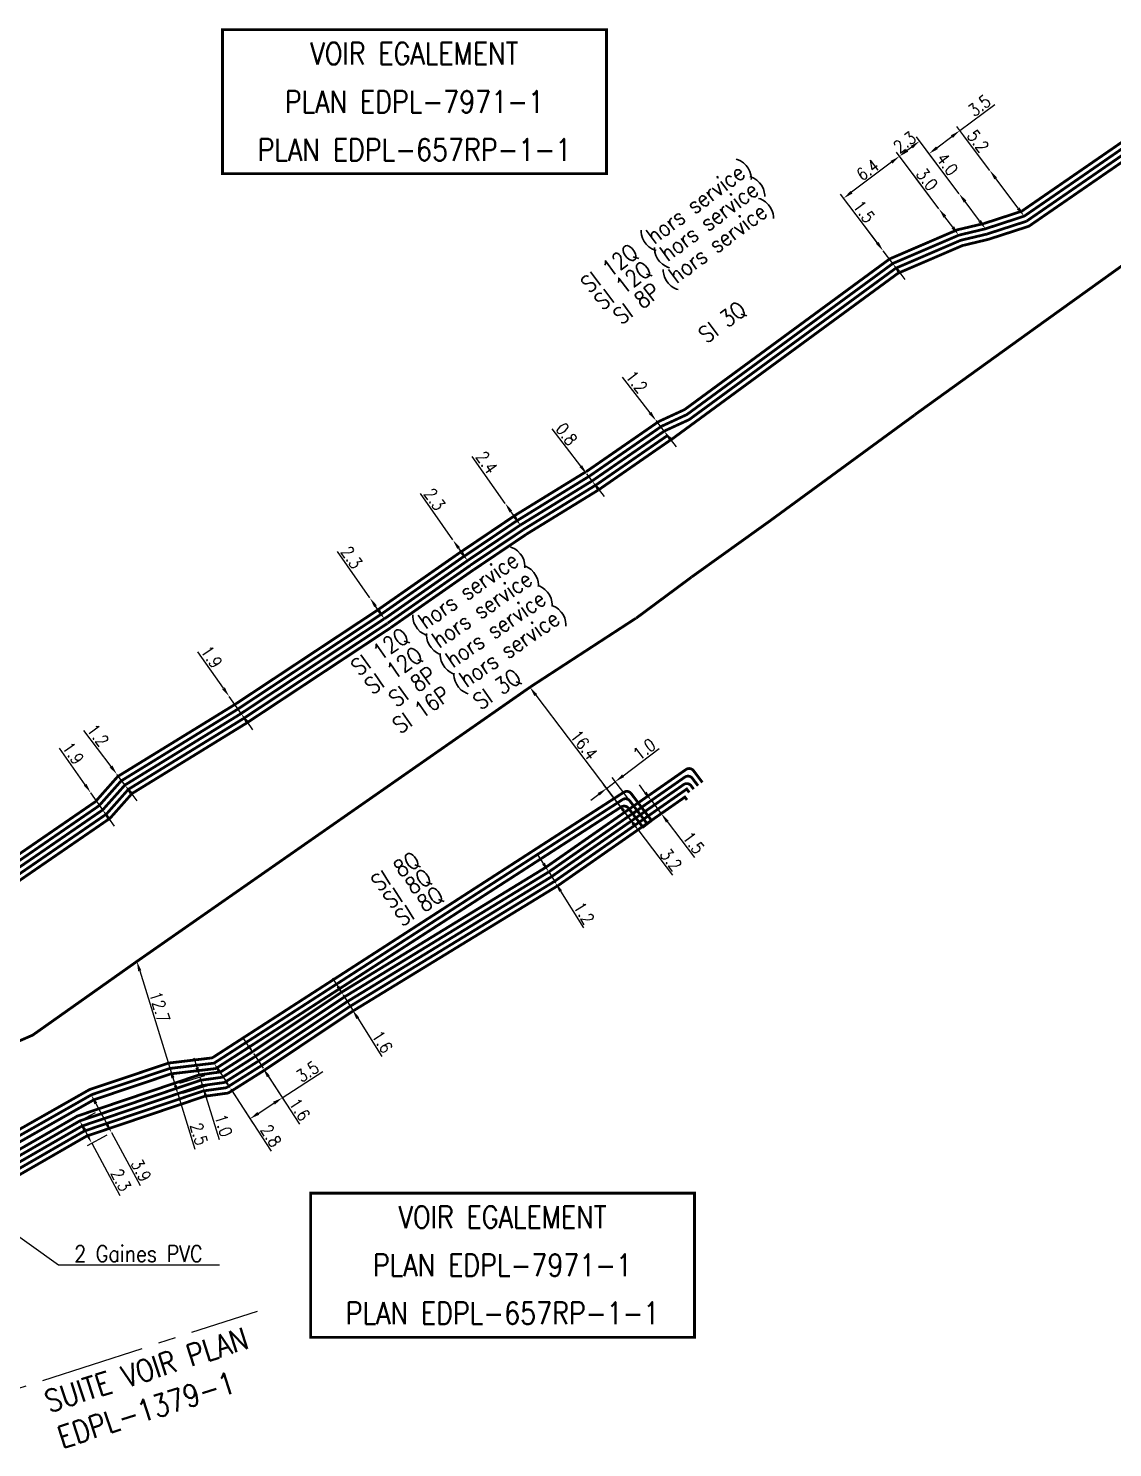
# Model space of a CAD drawing. Header units: millimetres. Extents: x 256000 to 256976, y 143332 to 144000.
# Drawn here: x 256420.9 to 256519.7, y 143655.7 to 143784.8 of the extents above; entities that cross this region are included whole.
import ezdxf
from ezdxf.enums import TextEntityAlignment as Align

# ---------------------------------------------------------------- set-up
doc = ezdxf.new("R2010")
doc.units = ezdxf.units.MM
doc.header["$PDMODE"] = 34
doc.linetypes.add('CENTER2', pattern=[28.575, 19.05, -3.175, 3.175, -3.175])
doc.linetypes.add('S_ST', pattern=[14, 8, -1.5, 0, -1.5, 0, -1.5, 0, -1.5])
doc.layers.get('DEFPOINTS').update_dxf_attribs({"linetype": 'CONTINUOUS'})
for name, color, linetype in [('S_100', 5, 'CONTINUOUS'), ('S_400', 7, 'CONTINUOUS'), ('S_900', 7, 'CONTINUOUS'), ('S_908', 252, 'CONTINUOUS')]:
    doc.layers.add(name, color=color, linetype=linetype)
doc.styles.get("Standard").update_dxf_attribs({"font": 'romans.shx', "width": 0.85})
doc.linetypes.add('SI_HS', pattern='A,2,-1,["SI",Standard,S=0.85,R=0,X=-0.27,Y=-0.4],-1.4', length=4.4)
doc.dimstyles.get("Standard").update_dxf_attribs({"dimtxt": 1.5, "dimasz": 1.2, "dimexe": 0.625, "dimexo": 0.625, "dimgap": 0.25, "dimtad": 1, "dimdec": 1, "dimzin": 0, "dimdsep": 46, "dimtxsty": 'Standard', "dimcen": -0.5, "dimadec": 0, "dimazin": 0, "dimtfac": 1, "dimtdec": 1, "dimtmove": 0, "dimatfit": 3, "dimfxl": 1, "dimtolj": 1, "dimtzin": 0, "dimarcsym": 0})

# ---------------------------------------------------------------- blocks, each defined once
blk = doc.blocks.new('*D91')
at = {"layer": 'DEFPOINTS', "color": 0, "linetype": 'Continuous'}
for p in [(256498.79, 143764.58), (256498.79, 143764.58), (256499.66, 143763.42)]:
    blk.add_point(p, dxfattribs=at)
at = {"layer": 'S_100', "color": 0, "linetype": 'Continuous', "lineweight": -2}
for p, q in [((256498.25, 143765.3), (256495.78, 143768.59)), ((256499.66, 143763.42), (256498.79, 143764.58)), ((256500.21, 143762.7), (256500.75, 143761.98))]:
    blk.add_line(p, q, dxfattribs=at)
at = {"layer": 'S_100', "color": 0, "linetype": 'Continuous'}
for points in [[(256498.37, 143765.39), (256498.13, 143765.21), (256498.79, 143764.58)], [(256500.33, 143762.79), (256500.09, 143762.61), (256499.66, 143763.42)]]:
    blk.add_solid(points, dxfattribs=at)
at = {"layer": 'S_100', "color": 0, "linetype": 'Continuous', "insert": (256497.05, 143768.15), "char_height": 1.125, "attachment_point": 5, "rotation": 306.9478}
blk.add_mtext('\\A1;1.5', dxfattribs=at)
blk = doc.blocks.new('*D92')
at = {"layer": 'DEFPOINTS', "color": 0, "linetype": 'Continuous'}
for p in [(256495.2, 143769.37), (256503.87, 143768.4), (256498.79, 143764.58)]:
    blk.add_point(p, dxfattribs=at)
at = {"layer": 'S_100', "color": 0, "linetype": 'Continuous', "lineweight": -2}
for p, q in [((256503.59, 143768.77), (256499.99, 143773.56)), ((256499.55, 143772.64), (256495.91, 143769.91)), ((256498.51, 143764.96), (256494.91, 143769.74))]:
    blk.add_line(p, q, dxfattribs=at)
at = {"layer": 'S_100', "color": 0, "linetype": 'Continuous'}
for points in [[(256499.46, 143772.76), (256499.64, 143772.52), (256500.27, 143773.18)], [(256495.82, 143770.03), (256496, 143769.79), (256495.2, 143769.37)]]:
    blk.add_solid(points, dxfattribs=at)
at = {"layer": 'S_100', "color": 0, "linetype": 'Continuous', "insert": (256497.37, 143771.94), "char_height": 1.125, "attachment_point": 5, "rotation": 36.9499}
blk.add_mtext('\\A1;6.4', dxfattribs=at)
blk = doc.blocks.new('*D93')
at = {"layer": 'DEFPOINTS', "color": 0, "linetype": 'Continuous'}
for p in [(256503.87, 143768.4), (256503.87, 143768.4), (256505.67, 143766)]:
    blk.add_point(p, dxfattribs=at)
at = {"layer": 'S_100', "color": 0, "linetype": 'Continuous', "lineweight": -2}
for p, q in [((256503.87, 143768.4), (256501.48, 143771.58)), ((256505.13, 143766.72), (256504.41, 143767.68))]:
    blk.add_line(p, q, dxfattribs=at)
at = {"layer": 'S_100', "color": 0, "linetype": 'Continuous'}
for points in [[(256504.53, 143767.77), (256504.29, 143767.59), (256503.87, 143768.4)], [(256505.25, 143766.81), (256505.01, 143766.63), (256505.67, 143766)]]:
    blk.add_solid(points, dxfattribs=at)
at = {"layer": 'S_100', "color": 0, "linetype": 'Continuous', "insert": (256502.79, 143771.08), "char_height": 1.125, "attachment_point": 5, "rotation": 306.9499}
blk.add_mtext('\\A1;3.0', dxfattribs=at)
blk = doc.blocks.new('*D94')
at = {"layer": 'DEFPOINTS', "color": 0, "linetype": 'Continuous'}
for p in [(256500.27, 143773.18), (256505.71, 143769.78), (256503.87, 143768.4)]:
    blk.add_point(p, dxfattribs=at)
at = {"layer": 'S_100', "color": 0, "linetype": 'Continuous', "lineweight": -2}
for p, q in [((256505.42, 143770.16), (256501.83, 143774.94)), ((256503.59, 143768.77), (256499.99, 143773.56)), ((256501.39, 143774.02), (256500.99, 143773.72))]:
    blk.add_line(p, q, dxfattribs=at)
at = {"layer": 'S_100', "color": 0, "linetype": 'Continuous'}
for points in [[(256500.9, 143773.84), (256501.08, 143773.6), (256500.27, 143773.18)], [(256501.3, 143774.14), (256501.48, 143773.9), (256502.11, 143774.56)]]:
    blk.add_solid(points, dxfattribs=at)
at = {"layer": 'S_100', "color": 0, "linetype": 'Continuous', "insert": (256500.74, 143774.47), "char_height": 1.125, "attachment_point": 5, "rotation": 36.9499}
blk.add_mtext('\\A1;2.3', dxfattribs=at)
blk = doc.blocks.new('*D95')
at = {"layer": 'DEFPOINTS', "color": 0, "linetype": 'Continuous'}
for p in [(256505.71, 143769.78), (256505.71, 143769.78), (256508.11, 143766.59)]:
    blk.add_point(p, dxfattribs=at)
at = {"layer": 'S_100', "color": 0, "linetype": 'Continuous', "lineweight": -2}
for p, q in [((256505.71, 143769.78), (256503.32, 143772.96)), ((256507.57, 143767.3), (256506.25, 143769.06))]:
    blk.add_line(p, q, dxfattribs=at)
at = {"layer": 'S_100', "color": 0, "linetype": 'Continuous'}
for points in [[(256506.37, 143769.15), (256506.13, 143768.97), (256505.71, 143769.78)], [(256507.69, 143767.39), (256507.45, 143767.21), (256508.11, 143766.59)]]:
    blk.add_solid(points, dxfattribs=at)
at = {"layer": 'S_100', "color": 0, "linetype": 'Continuous', "insert": (256504.63, 143772.46), "char_height": 1.125, "attachment_point": 5, "rotation": 306.9499}
blk.add_mtext('\\A1;4.0', dxfattribs=at)
blk = doc.blocks.new('*D96')
at = {"layer": 'DEFPOINTS', "color": 0, "linetype": 'Continuous'}
for p in [(256502.97, 143773.41), (256508.5, 143771.89), (256505.71, 143769.78)]:
    blk.add_point(p, dxfattribs=at)
at = {"layer": 'S_100', "color": 0, "linetype": 'Continuous', "lineweight": -2}
for p, q in [((256505.77, 143775.52), (256508.95, 143777.91)), ((256503.69, 143773.96), (256505.05, 143774.98)), ((256508.22, 143772.26), (256505.49, 143775.89)), ((256505.42, 143770.16), (256502.69, 143773.79))]:
    blk.add_line(p, q, dxfattribs=at)
at = {"layer": 'S_100', "color": 0, "linetype": 'Continuous'}
for points in [[(256504.96, 143775.1), (256505.14, 143774.86), (256505.77, 143775.52)], [(256503.6, 143774.08), (256503.78, 143773.84), (256502.97, 143773.41)]]:
    blk.add_solid(points, dxfattribs=at)
at = {"layer": 'S_100', "color": 0, "linetype": 'Continuous', "insert": (256507.55, 143777.79), "char_height": 1.125, "attachment_point": 5, "rotation": 36.9499}
blk.add_mtext('\\A1;3.5', dxfattribs=at)
blk = doc.blocks.new('*D97')
at = {"layer": 'DEFPOINTS', "color": 0, "linetype": 'Continuous'}
for p in [(256508.5, 143771.89), (256508.5, 143771.89), (256511.63, 143767.73)]:
    blk.add_point(p, dxfattribs=at)
at = {"layer": 'S_100', "color": 0, "linetype": 'Continuous', "lineweight": -2}
for p, q in [((256508.5, 143771.89), (256506.11, 143775.06)), ((256511.09, 143768.45), (256509.04, 143771.17))]:
    blk.add_line(p, q, dxfattribs=at)
at = {"layer": 'S_100', "color": 0, "linetype": 'Continuous'}
for points in [[(256509.16, 143771.26), (256508.92, 143771.08), (256508.5, 143771.89)], [(256511.21, 143768.54), (256510.97, 143768.36), (256511.63, 143767.73)]]:
    blk.add_solid(points, dxfattribs=at)
at = {"layer": 'S_100', "color": 0, "linetype": 'Continuous', "insert": (256507.43, 143774.56), "char_height": 1.125, "attachment_point": 5, "rotation": 306.9499}
blk.add_mtext('\\A1;5.2', dxfattribs=at)
blk = doc.blocks.new('*D98')
at = {"layer": 'DEFPOINTS', "color": 0, "linetype": 'Continuous'}
for p in [(256478.11, 143749.12), (256478.11, 143749.12), (256478.84, 143748.16)]:
    blk.add_point(p, dxfattribs=at)
at = {"layer": 'S_100', "color": 0, "linetype": 'Continuous', "lineweight": -2}
for p, q in [((256477.56, 143749.83), (256475.06, 143753.09)), ((256478.84, 143748.16), (256478.11, 143749.12)), ((256479.39, 143747.45), (256479.94, 143746.74))]:
    blk.add_line(p, q, dxfattribs=at)
at = {"layer": 'S_100', "color": 0, "linetype": 'Continuous'}
for points in [[(256477.68, 143749.92), (256477.44, 143749.74), (256478.11, 143749.12)], [(256479.51, 143747.54), (256479.27, 143747.36), (256478.84, 143748.16)]]:
    blk.add_solid(points, dxfattribs=at)
at = {"layer": 'S_100', "color": 0, "linetype": 'Continuous', "insert": (256476.33, 143752.66), "char_height": 1.125, "attachment_point": 5, "rotation": 307.5162}
blk.add_mtext('\\A1;1.2', dxfattribs=at)
blk = doc.blocks.new('*D99')
at = {"layer": 'DEFPOINTS', "color": 0, "linetype": 'Continuous'}
for p in [(256471.79, 143744.27), (256471.79, 143744.27), (256472.28, 143743.63)]:
    blk.add_point(p, dxfattribs=at)
at = {"layer": 'S_100', "color": 0, "linetype": 'Continuous', "lineweight": -2}
for p, q in [((256471.25, 143744.98), (256468.64, 143748.37)), ((256471.42, 143743.98), (256471.42, 143743.98)), ((256472.28, 143743.63), (256471.79, 143744.27)), ((256471.91, 143743.35), (256471.91, 143743.35)), ((256472.83, 143742.92), (256473.38, 143742.21))]:
    blk.add_line(p, q, dxfattribs=at)
at = {"layer": 'S_100', "color": 0, "linetype": 'Continuous'}
for points in [[(256471.37, 143745.07), (256471.13, 143744.89), (256471.79, 143744.27)], [(256472.95, 143743.01), (256472.71, 143742.83), (256472.28, 143743.63)]]:
    blk.add_solid(points, dxfattribs=at)
at = {"layer": 'S_100', "color": 0, "linetype": 'Continuous', "insert": (256469.96, 143747.89), "char_height": 1.125, "attachment_point": 5, "rotation": 307.5082}
blk.add_mtext('\\A1;0.8', dxfattribs=at)
blk = doc.blocks.new('*D100')
at = {"layer": 'DEFPOINTS', "color": 0, "linetype": 'Continuous'}
for p in [(256464.37, 143741.59), (256464.37, 143741.59), (256465.74, 143739.62)]:
    blk.add_point(p, dxfattribs=at)
at = {"layer": 'S_100', "color": 0, "linetype": 'Continuous', "lineweight": -2}
for p, q in [((256464.37, 143741.59), (256461.37, 143745.87)), ((256465.23, 143740.36), (256464.88, 143740.85))]:
    blk.add_line(p, q, dxfattribs=at)
at = {"layer": 'S_100', "color": 0, "linetype": 'Continuous'}
for points in [[(256465.01, 143740.93), (256464.76, 143740.76), (256464.37, 143741.59)], [(256465.35, 143740.44), (256465.11, 143740.27), (256465.74, 143739.62)]]:
    blk.add_solid(points, dxfattribs=at)
at = {"layer": 'S_100', "color": 0, "linetype": 'Continuous', "insert": (256462.68, 143745.31), "char_height": 1.125, "attachment_point": 5, "rotation": 304.9376}
blk.add_mtext('\\A1;2.4', dxfattribs=at)
blk = doc.blocks.new('*D101')
at = {"layer": 'DEFPOINTS', "color": 0, "linetype": 'Continuous'}
for p in [(256459.61, 143738.26), (256459.61, 143738.26), (256460.93, 143736.38)]:
    blk.add_point(p, dxfattribs=at)
at = {"layer": 'S_100', "color": 0, "linetype": 'Continuous', "lineweight": -2}
for p, q in [((256459.61, 143738.26), (256456.65, 143742.5)), ((256460.41, 143737.11), (256460.13, 143737.52))]:
    blk.add_line(p, q, dxfattribs=at)
at = {"layer": 'S_100', "color": 0, "linetype": 'Continuous'}
for points in [[(256460.25, 143737.61), (256460, 143737.44), (256459.61, 143738.26)], [(256460.53, 143737.2), (256460.29, 143737.03), (256460.93, 143736.38)]]:
    blk.add_solid(points, dxfattribs=at)
at = {"layer": 'S_100', "color": 0, "linetype": 'Continuous', "insert": (256457.94, 143741.96), "char_height": 1.125, "attachment_point": 5, "rotation": 304.9376}
blk.add_mtext('\\A1;2.3', dxfattribs=at)
blk = doc.blocks.new('*D102')
at = {"layer": 'DEFPOINTS', "color": 0, "linetype": 'Continuous'}
for p in [(256452.04, 143732.98), (256452.04, 143732.98), (256453.36, 143731.09)]:
    blk.add_point(p, dxfattribs=at)
at = {"layer": 'S_100', "color": 0, "linetype": 'Continuous', "lineweight": -2}
for p, q in [((256452.04, 143732.98), (256449.08, 143737.22)), ((256452.84, 143731.83), (256452.56, 143732.24))]:
    blk.add_line(p, q, dxfattribs=at)
at = {"layer": 'S_100', "color": 0, "linetype": 'Continuous'}
for points in [[(256452.68, 143732.32), (256452.44, 143732.15), (256452.04, 143732.98)], [(256452.97, 143731.91), (256452.72, 143731.74), (256453.36, 143731.09)]]:
    blk.add_solid(points, dxfattribs=at)
at = {"layer": 'S_100', "color": 0, "linetype": 'Continuous', "insert": (256450.38, 143736.67), "char_height": 1.125, "attachment_point": 5, "rotation": 304.9409}
blk.add_mtext('\\A1;2.3', dxfattribs=at)
blk = doc.blocks.new('*D103')
at = {"layer": 'DEFPOINTS', "color": 0, "linetype": 'Continuous'}
for p in [(256429.01, 143716.92), (256429.01, 143716.92), (256429.73, 143715.96)]:
    blk.add_point(p, dxfattribs=at)
at = {"layer": 'S_100', "color": 0, "linetype": 'Continuous', "lineweight": -2}
for p, q in [((256428.47, 143717.64), (256426, 143720.93)), ((256429.73, 143715.96), (256429.01, 143716.92)), ((256430.27, 143715.24), (256430.81, 143714.51))]:
    blk.add_line(p, q, dxfattribs=at)
at = {"layer": 'S_100', "color": 0, "linetype": 'Continuous'}
for points in [[(256428.59, 143717.73), (256428.35, 143717.55), (256429.01, 143716.92)], [(256430.39, 143715.33), (256430.15, 143715.15), (256429.73, 143715.96)]]:
    blk.add_solid(points, dxfattribs=at)
at = {"layer": 'S_100', "color": 0, "linetype": 'Continuous', "insert": (256427.28, 143720.48), "char_height": 1.125, "attachment_point": 5, "rotation": 306.8205}
blk.add_mtext('\\A1;1.2', dxfattribs=at)
blk = doc.blocks.new('*D104')
at = {"layer": 'DEFPOINTS', "color": 0, "linetype": 'Continuous'}
for p in [(256439.23, 143724.02), (256439.23, 143724.02), (256440.32, 143722.46)]:
    blk.add_point(p, dxfattribs=at)
at = {"layer": 'S_100', "color": 0, "linetype": 'Continuous', "lineweight": -2}
for p, q in [((256438.71, 143724.76), (256436.38, 143728.09)), ((256440.32, 143722.46), (256439.23, 143724.02)), ((256440.83, 143721.73), (256441.35, 143720.99))]:
    blk.add_line(p, q, dxfattribs=at)
at = {"layer": 'S_100', "color": 0, "linetype": 'Continuous'}
for points in [[(256438.83, 143724.85), (256438.59, 143724.67), (256439.23, 143724.02)], [(256440.95, 143721.81), (256440.71, 143721.64), (256440.32, 143722.46)]]:
    blk.add_solid(points, dxfattribs=at)
at = {"layer": 'S_100', "color": 0, "linetype": 'Continuous', "insert": (256437.63, 143727.62), "char_height": 1.125, "attachment_point": 5, "rotation": 304.9409}
blk.add_mtext('\\A1;1.9', dxfattribs=at)
blk = doc.blocks.new('*D105')
at = {"layer": 'DEFPOINTS', "color": 0, "linetype": 'Continuous'}
for p in [(256426.62, 143715.25), (256426.62, 143715.25), (256427.71, 143713.69)]:
    blk.add_point(p, dxfattribs=at)
at = {"layer": 'S_100', "color": 0, "linetype": 'Continuous', "lineweight": -2}
for p, q in [((256426.11, 143715.99), (256423.78, 143719.32)), ((256427.71, 143713.69), (256426.62, 143715.25)), ((256428.23, 143712.95), (256428.75, 143712.22))]:
    blk.add_line(p, q, dxfattribs=at)
at = {"layer": 'S_100', "color": 0, "linetype": 'Continuous'}
for points in [[(256426.23, 143716.07), (256425.99, 143715.9), (256426.62, 143715.25)], [(256428.35, 143713.04), (256428.11, 143712.87), (256427.71, 143713.69)]]:
    blk.add_solid(points, dxfattribs=at)
at = {"layer": 'S_100', "color": 0, "linetype": 'Continuous', "insert": (256425.02, 143718.85), "char_height": 1.125, "attachment_point": 5, "rotation": 304.9775}
blk.add_mtext('\\A1;1.9', dxfattribs=at)
blk = doc.blocks.new('*D109')
at = {"layer": 'DEFPOINTS', "color": 0, "linetype": 'Continuous'}
for p in [(256426.66, 143687.76), (256428.51, 143684.32), (256428.51, 143684.32)]:
    blk.add_point(p, dxfattribs=at)
at = {"layer": 'S_100', "color": 0, "linetype": 'Continuous', "lineweight": -2}
for p, q in [((256427.09, 143686.96), (256428.08, 143685.12)), ((256428.51, 143684.32), (256431.11, 143679.5))]:
    blk.add_line(p, q, dxfattribs=at)
at = {"layer": 'S_100', "color": 0, "linetype": 'Continuous'}
for points in [[(256427.22, 143687.04), (256426.95, 143686.89), (256426.66, 143687.76)], [(256428.21, 143685.19), (256427.95, 143685.04), (256428.51, 143684.32)]]:
    blk.add_solid(points, dxfattribs=at)
at = {"layer": 'S_100', "color": 0, "linetype": 'Continuous', "insert": (256431.21, 143680.88), "char_height": 1.125, "attachment_point": 5, "rotation": 298.3054}
blk.add_mtext('\\A1;3.9', dxfattribs=at)
blk = doc.blocks.new('*D110')
at = {"layer": 'DEFPOINTS', "color": 0, "linetype": 'Continuous'}
for p in [(256433.84, 143690.16), (256434.58, 143687.77), (256434.58, 143687.77)]:
    blk.add_point(p, dxfattribs=at)
at = {"layer": 'S_100', "color": 0, "linetype": 'Continuous', "lineweight": -2}
for p, q in [((256434.1, 143689.3), (256434.31, 143688.63)), ((256434.58, 143687.77), (256436.11, 143682.83))]:
    blk.add_line(p, q, dxfattribs=at)
at = {"layer": 'S_100', "color": 0, "linetype": 'Continuous'}
for points in [[(256434.25, 143689.35), (256433.96, 143689.26), (256433.84, 143690.16)], [(256434.45, 143688.68), (256434.17, 143688.59), (256434.58, 143687.77)]]:
    blk.add_solid(points, dxfattribs=at)
at = {"layer": 'S_100', "color": 0, "linetype": 'Continuous', "insert": (256436.47, 143684.19), "char_height": 1.125, "attachment_point": 5, "rotation": 287.2245}
blk.add_mtext('\\A1;2.5', dxfattribs=at)
blk = doc.blocks.new('*D111')
at = {"layer": 'DEFPOINTS', "color": 0, "linetype": 'Continuous'}
for p in [(256430.82, 143699.9), (256434.58, 143687.77), (256434.58, 143687.77)]:
    blk.add_point(p, dxfattribs=at)
at = {"layer": 'S_100', "color": 0, "linetype": 'Continuous', "lineweight": -2}
blk.add_line((256431.08, 143699.04), (256434.31, 143688.63), dxfattribs=at)
at = {"layer": 'S_100', "color": 0, "linetype": 'Continuous'}
for points in [[(256431.23, 143699.09), (256430.94, 143699), (256430.82, 143699.9)], [(256434.45, 143688.68), (256434.17, 143688.59), (256434.58, 143687.77)]]:
    blk.add_solid(points, dxfattribs=at)
at = {"layer": 'S_100', "color": 0, "linetype": 'Continuous', "insert": (256432.89, 143695.75), "char_height": 1.125, "attachment_point": 5, "rotation": 287.2245}
blk.add_mtext('\\A1;12.7', dxfattribs=at)
blk = doc.blocks.new('*D112')
at = {"layer": 'DEFPOINTS', "color": 0, "linetype": 'Continuous'}
for p in [(256437.85, 143690.64), (256439.37, 143688.29), (256439.37, 143688.29)]:
    blk.add_point(p, dxfattribs=at)
at = {"layer": 'S_100', "color": 0, "linetype": 'Continuous', "lineweight": -2}
for p, q in [((256438.24, 143690.89), (256438.24, 143690.89)), ((256438.34, 143689.88), (256438.88, 143689.05)), ((256439.37, 143688.29), (256443.06, 143682.62)), ((256439.77, 143688.55), (256439.77, 143688.55))]:
    blk.add_line(p, q, dxfattribs=at)
at = {"layer": 'S_100', "color": 0, "linetype": 'Continuous'}
for points in [[(256438.46, 143689.97), (256438.21, 143689.8), (256437.85, 143690.64)], [(256439.01, 143689.13), (256438.76, 143688.96), (256439.37, 143688.29)]]:
    blk.add_solid(points, dxfattribs=at)
at = {"layer": 'S_100', "color": 0, "linetype": 'Continuous', "insert": (256443.04, 143684.03), "char_height": 1.125, "attachment_point": 5, "rotation": 303.0099}
blk.add_mtext('\\A1;2.8', dxfattribs=at)
blk = doc.blocks.new('*D113')
at = {"layer": 'DEFPOINTS', "color": 0, "linetype": 'Continuous'}
for p in [(256466.62, 143724.85), (256476.53, 143711.79), (256476.53, 143711.79)]:
    blk.add_point(p, dxfattribs=at)
at = {"layer": 'S_100', "color": 0, "linetype": 'Continuous', "lineweight": -2}
blk.add_line((256467.16, 143724.14), (256475.99, 143712.5), dxfattribs=at)
at = {"layer": 'S_100', "color": 0, "linetype": 'Continuous'}
for points in [[(256467.28, 143724.23), (256467.04, 143724.04), (256466.62, 143724.85)], [(256476.1, 143712.59), (256475.87, 143712.41), (256476.53, 143711.79)]]:
    blk.add_solid(points, dxfattribs=at)
at = {"layer": 'S_100', "color": 0, "linetype": 'Continuous', "insert": (256471.54, 143719.6), "char_height": 1.125, "attachment_point": 5, "rotation": 307.1885}
blk.add_mtext('\\A1;16.4', dxfattribs=at)
blk = doc.blocks.new('*D114')
at = {"layer": 'DEFPOINTS', "color": 0, "linetype": 'Continuous'}
for p in [(256474.6, 143714.34), (256476.53, 143711.79), (256476.53, 143711.79)]:
    blk.add_point(p, dxfattribs=at)
at = {"layer": 'S_100', "color": 0, "linetype": 'Continuous', "lineweight": -2}
for p, q in [((256474.97, 143714.62), (256474.97, 143714.62)), ((256475.14, 143713.62), (256475.99, 143712.51)), ((256476.53, 143711.79), (256479.59, 143707.76)), ((256476.9, 143712.07), (256476.9, 143712.07))]:
    blk.add_line(p, q, dxfattribs=at)
at = {"layer": 'S_100', "color": 0, "linetype": 'Continuous'}
for points in [[(256475.26, 143713.71), (256475.02, 143713.53), (256474.6, 143714.34)], [(256476.11, 143712.6), (256475.87, 143712.41), (256476.53, 143711.79)]]:
    blk.add_solid(points, dxfattribs=at)
at = {"layer": 'S_100', "color": 0, "linetype": 'Continuous', "insert": (256479.47, 143709.16), "char_height": 1.125, "attachment_point": 5, "rotation": 307.1606}
blk.add_mtext('\\A1;3.2', dxfattribs=at)
blk = doc.blocks.new('*D116')
at = {"layer": 'DEFPOINTS', "color": 0, "linetype": 'Continuous'}
for p in [(256473.6, 143715.65), (256476.53, 143711.79), (256477.33, 143712.39)]:
    blk.add_point(p, dxfattribs=at)
at = {"layer": 'S_100', "color": 0, "linetype": 'Continuous', "lineweight": -2}
for p, q in [((256475.11, 143716.8), (256478.39, 143719.29)), ((256476.25, 143712.16), (256473.31, 143716.02)), ((256473.6, 143715.65), (256474.39, 143716.26)), ((256477.04, 143712.76), (256474.11, 143716.63)), ((256472.88, 143715.11), (256472.16, 143714.56))]:
    blk.add_line(p, q, dxfattribs=at)
at = {"layer": 'S_100', "color": 0, "linetype": 'Continuous'}
for points in [[(256475.02, 143716.92), (256475.2, 143716.68), (256474.39, 143716.26)], [(256472.79, 143715.23), (256472.97, 143714.99), (256473.6, 143715.65)]]:
    blk.add_solid(points, dxfattribs=at)
at = {"layer": 'S_100', "color": 0, "linetype": 'Continuous', "insert": (256477.04, 143719.21), "char_height": 1.125, "attachment_point": 5, "rotation": 37.1856}
blk.add_mtext('\\A1;1.0', dxfattribs=at)
blk = doc.blocks.new('*D117')
at = {"layer": 'DEFPOINTS', "color": 0, "linetype": 'Continuous'}
for p in [(256475.62, 143712.98), (256478.58, 143713.35), (256476.53, 143711.79)]:
    blk.add_point(p, dxfattribs=at)
at = {"layer": 'S_100', "color": 0, "linetype": 'Continuous', "lineweight": -2}
for p, q in [((256477.13, 143715.26), (256476.59, 143715.97)), ((256476, 143713.27), (256478.05, 143714.82)), ((256477.68, 143714.54), (256478.58, 143713.35)), ((256476.9, 143712.07), (256478.96, 143713.63)), ((256479.13, 143712.63), (256481.62, 143709.35))]:
    blk.add_line(p, q, dxfattribs=at)
at = {"layer": 'S_100', "color": 0, "linetype": 'Continuous'}
for points in [[(256477.25, 143715.35), (256477.01, 143715.17), (256477.68, 143714.54)], [(256479.25, 143712.72), (256479.01, 143712.54), (256478.58, 143713.35)]]:
    blk.add_solid(points, dxfattribs=at)
at = {"layer": 'S_100', "color": 0, "linetype": 'Continuous', "insert": (256481.53, 143710.7), "char_height": 1.125, "attachment_point": 5, "rotation": 307.1885}
blk.add_mtext('\\A1;1.5', dxfattribs=at)
blk = doc.blocks.new('*D139')
at = {"layer": 'DEFPOINTS', "color": 0, "linetype": 'Continuous'}
for p in [(256434.3, 143688.68), (256436.84, 143688.48), (256434.58, 143687.77)]:
    blk.add_point(p, dxfattribs=at)
at = {"layer": 'S_100', "color": 0, "linetype": 'Continuous', "lineweight": -2}
for p, q in [((256436.3, 143690.24), (256436.03, 143691.1)), ((256434.74, 143688.82), (256437.01, 143689.52)), ((256435.02, 143687.91), (256437.29, 143688.62)), ((256436.56, 143689.38), (256436.84, 143688.48)), ((256437.11, 143687.62), (256438.33, 143683.69))]:
    blk.add_line(p, q, dxfattribs=at)
at = {"layer": 'S_100', "color": 0, "linetype": 'Continuous'}
for points in [[(256436.44, 143690.29), (256436.15, 143690.2), (256436.56, 143689.38)], [(256437.25, 143687.66), (256436.97, 143687.57), (256436.84, 143688.48)]]:
    blk.add_solid(points, dxfattribs=at)
at = {"layer": 'S_100', "color": 0, "linetype": 'Continuous', "insert": (256438.71, 143684.98), "char_height": 1.125, "attachment_point": 5, "rotation": 287.2245}
blk.add_mtext('\\A1;1.0', dxfattribs=at)
blk = doc.blocks.new('*D140')
at = {"layer": 'DEFPOINTS', "color": 0, "linetype": 'Continuous'}
for p in [(256427.42, 143686.35), (256426.71, 143683.36), (256428.51, 143684.32)]:
    blk.add_point(p, dxfattribs=at)
at = {"layer": 'S_100', "color": 0, "linetype": 'Continuous', "lineweight": -2}
for p, q in [((256427.01, 143686.13), (256425.21, 143685.16)), ((256426.05, 143684.59), (256426.29, 143684.15)), ((256428.1, 143684.1), (256426.3, 143683.13)), ((256426.71, 143683.36), (256429.28, 143678.6))]:
    blk.add_line(p, q, dxfattribs=at)
at = {"layer": 'S_100', "color": 0, "linetype": 'Continuous'}
for points in [[(256426.18, 143684.66), (256425.92, 143684.52), (256425.62, 143685.38)], [(256426.42, 143684.22), (256426.16, 143684.08), (256426.71, 143683.36)]]:
    blk.add_solid(points, dxfattribs=at)
at = {"layer": 'S_100', "color": 0, "linetype": 'Continuous', "insert": (256429.38, 143680), "char_height": 1.125, "attachment_point": 5, "rotation": 298.3156}
blk.add_mtext('\\A1;2.3', dxfattribs=at)
blk = doc.blocks.new('*D144')
at = {"layer": 'DEFPOINTS', "color": 0, "linetype": 'Continuous'}
for p in [(256442.31, 143690.2), (256439.37, 143688.29), (256441.13, 143685.58)]:
    blk.add_point(p, dxfattribs=at)
at = {"layer": 'S_100', "color": 0, "linetype": 'Continuous', "lineweight": -2}
for p, q in [((256442.56, 143689.8), (256444.32, 143687.1)), ((256444.07, 143687.49), (256447.76, 143689.89)), ((256439.63, 143687.9), (256441.39, 143685.19)), ((256441.88, 143686.07), (256443.31, 143687))]:
    blk.add_line(p, q, dxfattribs=at)
at = {"layer": 'S_100', "color": 0, "linetype": 'Continuous'}
for points in [[(256443.23, 143687.13), (256443.39, 143686.87), (256444.07, 143687.49)], [(256441.8, 143686.2), (256441.97, 143685.95), (256441.13, 143685.58)]]:
    blk.add_solid(points, dxfattribs=at)
at = {"layer": 'S_100', "color": 0, "linetype": 'Continuous', "insert": (256446.36, 143689.87), "char_height": 1.125, "attachment_point": 5, "rotation": 33.0052}
blk.add_mtext('\\A1;3.5', dxfattribs=at)
blk = doc.blocks.new('*D145')
at = {"layer": 'DEFPOINTS', "color": 0, "linetype": 'Continuous'}
for p in [(256441.46, 143691.5), (256442.31, 143690.2), (256442.31, 143690.2)]:
    blk.add_point(p, dxfattribs=at)
at = {"layer": 'S_100', "color": 0, "linetype": 'Continuous', "lineweight": -2}
for p, q in [((256440.97, 143692.25), (256440.48, 143693.01)), ((256441.46, 143691.5), (256442.31, 143690.2)), ((256442.8, 143689.44), (256445.63, 143685.08))]:
    blk.add_line(p, q, dxfattribs=at)
at = {"layer": 'S_100', "color": 0, "linetype": 'Continuous'}
for points in [[(256441.1, 143692.33), (256440.85, 143692.17), (256441.46, 143691.5)], [(256442.92, 143689.52), (256442.67, 143689.36), (256442.31, 143690.2)]]:
    blk.add_solid(points, dxfattribs=at)
at = {"layer": 'S_100', "color": 0, "linetype": 'Continuous', "insert": (256445.65, 143686.43), "char_height": 1.125, "attachment_point": 5, "rotation": 303.0052}
blk.add_mtext('\\A1;1.6', dxfattribs=at)
blk = doc.blocks.new('*D146')
at = {"layer": 'DEFPOINTS', "color": 0, "linetype": 'Continuous'}
for p in [(256449.61, 143696.85), (256450.46, 143695.49), (256450.46, 143695.49)]:
    blk.add_point(p, dxfattribs=at)
at = {"layer": 'S_100', "color": 0, "linetype": 'Continuous', "lineweight": -2}
for p, q in [((256449.14, 143697.61), (256448.66, 143698.38)), ((256449.22, 143696.6), (256449.22, 143696.6)), ((256449.61, 143696.85), (256450.46, 143695.49)), ((256450.07, 143695.25), (256450.07, 143695.25)), ((256450.94, 143694.73), (256453.13, 143691.24))]:
    blk.add_line(p, q, dxfattribs=at)
at = {"layer": 'S_100', "color": 0, "linetype": 'Continuous'}
for points in [[(256449.26, 143697.69), (256449.01, 143697.53), (256449.61, 143696.85)], [(256451.07, 143694.81), (256450.81, 143694.65), (256450.46, 143695.49)]]:
    blk.add_solid(points, dxfattribs=at)
at = {"layer": 'S_100', "color": 0, "linetype": 'Continuous', "insert": (256453.17, 143692.59), "char_height": 1.125, "attachment_point": 5, "rotation": 302.0594}
blk.add_mtext('\\A1;1.6', dxfattribs=at)
blk = doc.blocks.new('*D147')
at = {"layer": 'DEFPOINTS', "color": 0, "linetype": 'Continuous'}
for p in [(256468.33, 143708.05), (256468.94, 143707.07), (256468.94, 143707.07)]:
    blk.add_point(p, dxfattribs=at)
at = {"layer": 'S_100', "color": 0, "linetype": 'Continuous', "lineweight": -2}
for p, q in [((256467.86, 143708.81), (256467.38, 143709.57)), ((256468.33, 143708.05), (256468.94, 143707.07)), ((256469.41, 143706.3), (256471.49, 143702.96))]:
    blk.add_line(p, q, dxfattribs=at)
at = {"layer": 'S_100', "color": 0, "linetype": 'Continuous'}
for points in [[(256467.98, 143708.89), (256467.73, 143708.73), (256468.33, 143708.05)], [(256469.54, 143706.38), (256469.29, 143706.23), (256468.94, 143707.07)]]:
    blk.add_solid(points, dxfattribs=at)
at = {"layer": 'S_100', "color": 0, "linetype": 'Continuous', "insert": (256471.54, 143704.31), "char_height": 1.125, "attachment_point": 5, "rotation": 301.8687}
blk.add_mtext('\\A1;1.2', dxfattribs=at)

msp = doc.modelspace()

# ---------------------------------------------------------------- linework, layer by layer
at = {"layer": 'S_100', "linetype": 'S_ST'}
for points in [[(256535.95, 143783.27, 0.25, 0.25, 0), (256512.14, 143766.87, 0.25, 0.25, -0.072287), (256512.01, 143766.8, 0.25, 0.25, 0), (256508.4, 143765.63, 0.25, 0.25, -0.01996), (256508.36, 143765.62, 0.25, 0.25, 0), (256506.03, 143765.06, 0.25, 0.25, 0.042705), (256505.95, 143765.03, 0.25, 0.25, 0), (256500.22, 143762.57, 0.25, 0.25, 0.056785), (256500.12, 143762.52, 0.25, 0.25, 0), (256479.43, 143747.35, 0.25, 0.25, -0.007006), (256479.41, 143747.35, 0.25, 0.25, 0), (256472.84, 143742.8, 0.25, 0.25, -0.013379), (256472.82, 143742.79, 0.25, 0.25, 0), (256466.29, 143738.78, 0.25, 0.25, 0.010443), (256466.28, 143738.77, 0.25, 0.25, 0), (256461.5, 143735.55, 0.25, 0.25, 0.004286), (256461.49, 143735.55, 0.25, 0.25, 0), (256453.93, 143730.27, 0.25, 0.25, -0.006392), (256453.92, 143730.26, 0.25, 0.25, 0), (256440.86, 143721.63, 0.25, 0.25, -0.008242), (256440.85, 143721.62, 0.25, 0.25, 0), (256430.44, 143715.22, 0.25, 0.25, 0.073245), (256430.33, 143715.13, 0.25, 0.25, 0), (256428.42, 143712.98, 0.25, 0.25, -0.060449), (256428.33, 143712.9, 0.25, 0.25, 0), (256415.25, 143703.91, 0.25, 0.25, -0.014421)], [(256529.35, 143769.54, 0.25, 0.25, 0), (256512.86, 143757.71, 0.25, 0.25, 0.000365), (256512.86, 143757.71, 0.25, 0.25, 0), (256501.66, 143749.65, 0.25, 0.25, 0.001897), (256501.66, 143749.64, 0.25, 0.25, 0), (256488.55, 143740.05, 0.25, 0.25, 0), (256488.55, 143740.05, 0.25, 0.25, 0), (256481.33, 143734.88, 0.25, 0.25, 0.004001), (256481.32, 143734.87, 0.25, 0.25, 0), (256476.29, 143731.14, 0.25, 0.25, -0.015301), (256476.26, 143731.13, 0.25, 0.25, 0), (256466.62, 143724.86, 0.25, 0.25, 0.007998), (256466.61, 143724.85, 0.25, 0.25, 0), (256430.82, 143699.9, 0.25, 0.25, 0), (256430.82, 143699.9, 0.25, 0.25, 0), (256421.37, 143693.22, 0.25, 0.25, -0.052266), (256421.28, 143693.17, 0.25, 0.25, 0), (256381.59, 143676.06, 0.25, 0.25, -0.270215), (256381.09, 143676.12, 0.25, 0.25, 0), (256368.57, 143685.61, 0, 0, 0)], [(256481.93, 143715.89, 0.25, 0.25, 0), (256481.41, 143716.57, 0.25, 0.25, 0.402418), (256480.73, 143716.68, 0.25, 0.25, 0), (256468.34, 143708.05, 0.25, 0.25, -0.014979), (256468.32, 143708.04, 0.25, 0.25, 0), (256449.71, 143696.66, 0.25, 0.25, 0.010149), (256449.69, 143696.65, 0.25, 0.25, 0), (256441.67, 143691.29, 0.25, 0.25, -0.006516), (256441.65, 143691.28, 0.25, 0.25, 0), (256438.71, 143689.42, 0.25, 0.25, -0.107007), (256438.51, 143689.35, 0.25, 0.25, 0), (256436.66, 143689.09, 0.25, 0.25, 0.047148), (256436.57, 143689.07, 0.25, 0.25, 0), (256425.67, 143685.4, 0.25, 0.25, 0.049412), (256425.58, 143685.36, 0.25, 0.25, 0), (256414.63, 143679.05, 0.25, 0.25, -0.424583), (256413.94, 143679.25, 0.25, 0.25, 0), (256404.9, 143696.29, 0.25, 0.25, 0.029271), (256404.87, 143696.34, 0.25, 0.25, 0), (256402.66, 143699.55, 0.25, 0.25, 0), (256398.82, 143709.17, 0, 0, 0)], [(256482.33, 143716.19, 0.25, 0.25, 0), (256481.52, 143717.26, 0.25, 0.25, 0.402437), (256480.83, 143717.37, 0.25, 0.25, 0), (256468.08, 143708.48, 0.25, 0.25, -0.014995), (256468.06, 143708.46, 0.25, 0.25, 0), (256449.44, 143697.08, 0.25, 0.25, 0.010149), (256449.42, 143697.07, 0.25, 0.25, 0), (256441.39, 143691.71, 0.25, 0.25, -0.006516), (256441.38, 143691.7, 0.25, 0.25, 0), (256438.54, 143689.9, 0.25, 0.25, -0.107007), (256438.34, 143689.83, 0.25, 0.25, 0), (256436.54, 143689.58, 0.25, 0.25, 0.047148), (256436.45, 143689.56, 0.25, 0.25, 0), (256425.46, 143685.85, 0.25, 0.25, 0.049412), (256425.37, 143685.81, 0.25, 0.25, 0), (256414.83, 143679.74, 0.25, 0.25, -0.424583), (256414.14, 143679.94, 0.25, 0.25, 0), (256405.33, 143696.55, 0.25, 0.25, 0.029271), (256405.3, 143696.6, 0.25, 0.25, 0), (256403.1, 143699.79, 0.25, 0.25, 0), (256399.28, 143709.36, 0, 0, 0)], [(256477.72, 143712.69, 0.25, 0.25, 0), (256475.84, 143715.18, 0.25, 0.25, 0.39205), (256475.17, 143715.3, 0.25, 0.25, 0), (256437.77, 143691.18, 0.25, 0.25, -0.114071), (256437.56, 143691.11, 0.25, 0.25, 0), (256433.78, 143690.66, 0.25, 0.25, 0.051278), (256433.68, 143690.64, 0.25, 0.25, 0), (256426.55, 143688.25, 0.25, 0.25, 0.048246), (256426.46, 143688.21, 0.25, 0.25, 0), (256402.75, 143674.75, 0.25, 0.25, -0.414214), (256402.07, 143674.94, 0.25, 0.25, 0), (256391.99, 143692.69, 0.25, 0.25, 0.371422), (256391.38, 143692.91, 0.25, 0.25, 0), (256379.9, 143688.48, 0.25, 0.25, 0.161983), (256379.65, 143688.28, 0.25, 0.25, 0), (256378.5, 143686.44, 0.25, 0.25, -0.161983), (256378.26, 143686.24, 0.25, 0.25, 0), (256370.55, 143683.27, 0, 0, 0)], [(256481.13, 143715.28, 0.25, 0.25, 0), (256480.9, 143715.59, 0.25, 0.25, 0), (256468.87, 143707.2, 0.25, 0.25, -0.014947), (256468.84, 143707.18, 0.25, 0.25, 0), (256450.25, 143695.82, 0.25, 0.25, 0.010149), (256450.23, 143695.81, 0.25, 0.25, 0), (256442.21, 143690.45, 0.25, 0.25, -0.006516), (256442.2, 143690.44, 0.25, 0.25, 0), (256439.06, 143688.46, 0.25, 0.25, -0.107007), (256438.86, 143688.39, 0.25, 0.25, 0), (256436.89, 143688.12, 0.25, 0.25, 0.047148), (256436.8, 143688.09, 0.25, 0.25, 0), (256426.08, 143684.48, 0.25, 0.25, 0.049412), (256425.99, 143684.44, 0.25, 0.25, 0), (256414.23, 143677.66, 0.25, 0.25, -0.424583), (256413.54, 143677.86, 0.25, 0.25, 0), (256404.05, 143695.77, 0.25, 0.25, 0.029271), (256404.02, 143695.82, 0.25, 0.25, 0), (256401.77, 143699.07, 0.25, 0.25, 0), (256397.89, 143708.8, 0, 0, 0)], [(256481.53, 143715.58, 0.25, 0.25, 0), (256481.3, 143715.89, 0.25, 0.25, 0.4024), (256480.62, 143716, 0.25, 0.25, 0), (256468.6, 143707.63, 0.25, 0.25, -0.014963), (256468.58, 143707.61, 0.25, 0.25, 0), (256449.98, 143696.24, 0.25, 0.25, 0.010149), (256449.96, 143696.23, 0.25, 0.25, 0), (256441.94, 143690.87, 0.25, 0.25, -0.006516), (256441.93, 143690.86, 0.25, 0.25, 0), (256438.89, 143688.94, 0.25, 0.25, -0.107007), (256438.69, 143688.87, 0.25, 0.25, 0), (256436.77, 143688.6, 0.25, 0.25, 0.047148), (256436.68, 143688.58, 0.25, 0.25, 0), (256425.88, 143684.94, 0.25, 0.25, 0.049412), (256425.79, 143684.9, 0.25, 0.25, 0), (256414.43, 143678.36, 0.25, 0.25, -0.424583), (256413.74, 143678.56, 0.25, 0.25, 0), (256404.48, 143696.03, 0.25, 0.25, 0.029271), (256404.45, 143696.08, 0.25, 0.25, 0), (256402.22, 143699.31, 0.25, 0.25, 0), (256398.35, 143708.99, 0, 0, 0)], [(256370.89, 143682.87, 0.25, 0.25, 0), (256378.59, 143685.83, 0.25, 0.25, 0.161983), (256378.84, 143686.03, 0.25, 0.25, 0), (256379.99, 143687.88, 0.25, 0.25, -0.161886), (256380.24, 143688.08, 0.25, 0.25, 0), (256391.15, 143692.29, 0.25, 0.25, -0.371529), (256391.77, 143692.07, 0.25, 0.25, 0), (256401.88, 143674.26, 0.25, 0.25, 0.414214), (256402.56, 143674.07, 0.25, 0.25, 0), (256426.66, 143687.75, 0.25, 0.25, -0.048246), (256426.75, 143687.79, 0.25, 0.25, 0), (256433.79, 143690.15, 0.25, 0.25, -0.051278), (256433.89, 143690.17, 0.25, 0.25, 0), (256437.73, 143690.63, 0.25, 0.25, 0.114071), (256437.94, 143690.7, 0.25, 0.25, 0), (256475.05, 143714.63, 0.25, 0.25, -0.39205), (256475.72, 143714.51, 0.25, 0.25, 0), (256477.33, 143712.39, 0, 0, 0)], [(256480.92, 143714.6, 0.25, 0.25, 0), (256480.73, 143714.86, 0.25, 0.25, 0), (256469.13, 143706.77, 0.25, 0.25, -0.014932), (256469.1, 143706.76, 0.25, 0.25, 0), (256450.52, 143695.4, 0.25, 0.25, 0.010149), (256450.5, 143695.39, 0.25, 0.25, 0), (256442.48, 143690.03, 0.25, 0.25, -0.006516), (256442.47, 143690.02, 0.25, 0.25, 0), (256439.24, 143687.98, 0.25, 0.25, -0.107007), (256439.04, 143687.91, 0.25, 0.25, 0), (256437, 143687.63, 0.25, 0.25, 0.047148), (256436.91, 143687.6, 0.25, 0.25, 0), (256426.29, 143684.02, 0.25, 0.25, 0.049412), (256426.2, 143683.98, 0.25, 0.25, 0), (256414.03, 143676.97, 0.25, 0.25, -0.424583), (256413.34, 143677.17, 0.25, 0.25, 0), (256403.62, 143695.51, 0.25, 0.25, 0.029271), (256403.59, 143695.56, 0.25, 0.25, 0), (256401.33, 143698.84, 0.25, 0.25, 0), (256397.42, 143708.61, 0, 0, 0)], [(256476.93, 143712.09, 0.25, 0.25, 0), (256475.6, 143713.84, 0.25, 0.25, 0.39205), (256474.93, 143713.96, 0.25, 0.25, 0), (256438.12, 143690.22, 0.25, 0.25, -0.114071), (256437.91, 143690.14, 0.25, 0.25, 0), (256434, 143689.68, 0.25, 0.25, 0.051278), (256433.9, 143689.66, 0.25, 0.25, 0), (256426.96, 143687.33, 0.25, 0.25, 0.048246), (256426.87, 143687.29, 0.25, 0.25, 0), (256402.81, 143673.63, 0.25, 0.25, 0.414214), (256402.62, 143672.95, 0.25, 0.25, 0), (256411.03, 143658.13, 0, 0, 0)]]:
    msp.add_lwpolyline(points, format="xyseb", dxfattribs=at)
at = {"layer": 'S_900', "const_width": 0.25}
for points in [[(256438.62, 143784.7), (256473.59, 143784.7), (256473.59, 143771.59), (256438.62, 143771.59)], [(256446.65, 143678.81), (256481.61, 143678.81), (256481.61, 143665.7), (256446.65, 143665.7)]]:
    msp.add_lwpolyline(points, close=True, dxfattribs=at)
at = {"layer": 'S_900', "linetype": 'CENTER2', "ltscale": 0.5, "flags": 128}
msp.add_lwpolyline([(256408.65, 143657.36), (256441.8, 143668.08)], dxfattribs=at)
at = {"layer": 'S_908', "linetype": 'SI_HS', "const_width": 0.25}
for points in [[(256535.06, 143784.48), (256511.46, 143768.22, -0.072287), (256511.34, 143768.16), (256507.99, 143767.07, -0.01996), (256507.96, 143767.06), (256505.55, 143766.49, 0.042705), (256505.47, 143766.46), (256499.47, 143763.88, 0.056998), (256499.37, 143763.83), (256480.75, 143750.16, -0.049945), (256480.67, 143750.11), (256478.37, 143749.05, 0.049732), (256478.29, 143749), (256478.27, 143748.98, -0.007006), (256478.26, 143748.98), (256471.75, 143744.48, -0.013379), (256471.72, 143744.47), (256465.21, 143740.47, 0.010443), (256465.19, 143740.45), (256460.37, 143737.2, 0.004286), (256460.36, 143737.2), (256452.8, 143731.92, -0.006392), (256452.79, 143731.91), (256439.78, 143723.31, -0.008242), (256439.77, 143723.3), (256429.14, 143716.77, 0.073245), (256429.03, 143716.68), (256427.09, 143714.49, -0.060449), (256427, 143714.41), (256414.16, 143705.59, -0.014421)], [(256535.35, 143784.07), (256511.69, 143767.77, -0.072287), (256511.56, 143767.71), (256508.13, 143766.59, -0.01996), (256508.09, 143766.58), (256505.71, 143766.01, 0.042705), (256505.63, 143765.98), (256499.72, 143763.45, 0.056891), (256499.62, 143763.39), (256480.96, 143749.71, -0.050773), (256480.88, 143749.66), (256478.67, 143748.64, 0.050667), (256478.58, 143748.59), (256478.56, 143748.58, -0.007006), (256478.55, 143748.57), (256472.02, 143744.06, -0.013379), (256472, 143744.05), (256465.48, 143740.04, 0.010443), (256465.46, 143740.03), (256460.65, 143736.79, 0.004286), (256460.64, 143736.79), (256453.08, 143731.51, -0.006392), (256453.07, 143731.5), (256440.05, 143722.89, -0.008242), (256440.04, 143722.88), (256429.47, 143716.38, 0.073245), (256429.35, 143716.29), (256427.42, 143714.12, -0.060449), (256427.33, 143714.04), (256414.43, 143705.17, -0.014421)], [(256535.65, 143783.67), (256511.91, 143767.32, -0.072287), (256511.78, 143767.25), (256508.26, 143766.11, -0.01996), (256508.23, 143766.1), (256505.87, 143765.54, 0.042705), (256505.79, 143765.51), (256499.97, 143763.01, 0.056785), (256499.87, 143762.95), (256481.17, 143749.25, -0.049988), (256481.09, 143749.2), (256478.89, 143748.19, 0.042972), (256478.81, 143748.14), (256472.29, 143743.64, -0.013386), (256472.27, 143743.63), (256465.75, 143739.62, 0.010443), (256465.73, 143739.61), (256460.93, 143736.38, 0.004286), (256460.92, 143736.37), (256453.37, 143731.09, -0.006392), (256453.35, 143731.09), (256440.32, 143722.47, -0.008242), (256440.31, 143722.46), (256429.79, 143715.99, 0.073245), (256429.68, 143715.9), (256427.75, 143713.74, -0.060449), (256427.66, 143713.66), (256414.71, 143704.75, -0.014421)], [(256414.98, 143704.33), (256428, 143713.28, 0.060449), (256428.09, 143713.36), (256430, 143715.51, -0.073245), (256430.12, 143715.61), (256440.58, 143722.04, 0.008242), (256440.59, 143722.05), (256453.64, 143730.67, 0.006392), (256453.65, 143730.68), (256461.21, 143735.96, -0.004286), (256461.21, 143735.97), (256466.01, 143739.19, -0.010443), (256466.02, 143739.2), (256472.54, 143743.21, 0.013379), (256472.57, 143743.22), (256479.12, 143747.75, 0.007006), (256479.14, 143747.76)]]:
    msp.add_lwpolyline(points, format="xyb", dxfattribs=at)

# ---------------------------------------------------------------- texts
at = {"layer": 'S_100', "linetype": 'S_ST', "width": 0.85}
for s, rotation, p in [('SI 3Q', 36.7024, (256484.18, 143758.04)), ('SI 3Q', 34.7434, (256463.66, 143724.64)), ('SI 8Q', 32.7922, (256454.41, 143708.04)), ('SI 8Q', 32.7922, (256455.48, 143706.47)), ('SI 8Q', 32.7922, (256456.56, 143704.88))]:
    msp.add_text(s, height=1.5, rotation=rotation, dxfattribs=at).set_placement(p, align=Align.MIDDLE)
at = {"layer": 'S_400', "insert": (256425.12, 143673.3), "char_height": 1.5, "attachment_point": 4}
msp.add_mtext('2 Gaines PVC', dxfattribs=at)
at = {"layer": 'S_900', "width": 0.85}
for s, p in [('VOIR EGALEMENT', (256456.1, 143781.53)), ('PLAN EDPL-7971-1', (256456.1, 143777.15)), ('PLAN EDPL-657RP-1-1', (256456.1, 143772.78)), ('VOIR EGALEMENT', (256464.13, 143675.64)), ('PLAN EDPL-7971-1', (256464.13, 143671.26)), ('PLAN EDPL-657RP-1-1', (256464.13, 143666.89))]:
    msp.add_text(s, height=2, dxfattribs=at).set_placement(p, align=Align.CENTER)
for s, p in [('SUITE VOIR PLAN', (256432, 143661.78)), ('EDPL-1379-1', (256432, 143658.14))]:
    msp.add_text(s, height=2, rotation=17.9232, dxfattribs=at).set_placement(p, align=Align.CENTER)
at = {"layer": 'S_908', "linetype": 'SI_HS', "width": 0.85}
for s, rotation, p in [('SI 12Q (hors service)', 36.7024, (256479.09, 143766.77)), ('SI 12Q (hors service)', 36.7024, (256480.31, 143765.2)), ('SI 8P (hors service)', 36.7024, (256481.57, 143763.55)), ('SI 12Q (hors service)', 34.7434, (256458.32, 143731.69)), ('SI 12Q (hors service)', 34.7434, (256459.56, 143729.98)), ('SI 8P (hors service)', 34.7434, (256461.28, 143728.51)), ('SI 16P (hors service)', 34.7434, (256462.08, 143726.4))]:
    msp.add_text(s, height=1.5, rotation=rotation, dxfattribs=at).set_placement(p, align=Align.MIDDLE)

# ---------------------------------------------------------------- dimensions: what is measured, and where the dimension line sits
at = {"layer": 'S_100', "linetype": 'Continuous'}
for base, p1, p2, angle, picture, middle in [((256502.97, 143773.41), (256508.5, 143771.89), (256505.71, 143769.78), 36.9499, '*D96', (256508, 143777.19)), ((256500.27, 143773.18), (256505.71, 143769.78), (256503.87, 143768.4), 36.9499, '*D94', (256501.19, 143773.87)), ((256508.5, 143771.89), (256511.63, 143767.73), (256508.5, 143771.89), 306.9499, '*D97', (256506.83, 143774.11)), ((256495.19516905, 143769.36518585), (256503.86767767, 143768.39908613), (256498.793, 143764.582), 36.94986181, '*D92', (256497.81660518, 143771.33698546)), ((256505.71, 143769.78), (256508.11, 143766.59), (256505.71, 143769.78), 306.9499, '*D95', (256504.03, 143772.01)), ((256503.87, 143768.4), (256505.67, 143766), (256503.87, 143768.4), 306.9499, '*D93', (256502.19, 143770.63)), ((256498.79, 143764.58), (256499.66, 143763.42), (256498.79, 143764.58), 306.9478, '*D91', (256496.45, 143767.69)), ((256478.11, 143749.12), (256478.84, 143748.16), (256478.11, 143749.12), 307.5162, '*D98', (256475.74, 143752.21)), ((256471.79, 143744.27), (256472.28, 143743.63), (256471.79, 143744.27), 307.5082, '*D99', (256469.37, 143747.43)), ((256464.37, 143741.59), (256465.74, 143739.62), (256464.37, 143741.59), 304.9376, '*D100', (256462.07, 143744.88)), ((256459.61, 143738.26), (256460.93, 143736.38), (256459.61, 143738.26), 304.9376, '*D101', (256457.33, 143741.53)), ((256452.04, 143732.98), (256453.36, 143731.09), (256452.04, 143732.98), 304.9409, '*D102', (256449.76, 143736.24)), ((256439.23, 143724.02), (256440.32, 143722.46), (256439.23, 143724.02), 304.9409, '*D104', (256437.01, 143727.19)), ((256476.53, 143711.79), (256466.62, 143724.85), (256476.53, 143711.79), 127.1885, '*D113', (256470.95, 143719.15)), ((256429.01, 143716.92), (256429.73, 143715.96), (256429.01, 143716.92), 306.8205, '*D103', (256426.67, 143720.03)), ((256426.62, 143715.25), (256427.71, 143713.69), (256426.62, 143715.25), 304.9775, '*D105', (256424.41, 143718.42)), ((256473.6, 143715.65), (256477.33, 143712.39), (256476.53, 143711.79), 37.1856, '*D116', (256477.5, 143718.61)), ((256478.58, 143713.35), (256475.62, 143712.98), (256476.53, 143711.79), 127.1885, '*D117', (256480.94, 143710.24)), ((256476.53, 143711.79), (256474.6, 143714.34), (256476.53, 143711.79), 127.1606, '*D114', (256478.87, 143708.7)), ((256468.939, 143707.069), (256468.3318, 143708.0456), (256468.939, 143707.069), 121.8687, '*D147', (256470.8991, 143703.9161)), ((256434.58, 143687.77), (256430.82, 143699.9), (256434.58, 143687.77), 107.2245, '*D111', (256432.17, 143695.53)), ((256450.46, 143695.49), (256449.61, 143696.85), (256450.46, 143695.49), 122.0594, '*D146', (256452.53, 143692.19)), ((256442.31, 143690.2), (256441.46, 143691.5), (256442.31, 143690.2), 123.0052, '*D145', (256445.02, 143686.02)), ((256436.84, 143688.48), (256434.3, 143688.68), (256434.58, 143687.77), 107.2245, '*D139', (256438, 143684.76)), ((256439.37, 143688.29), (256437.85, 143690.64), (256439.37, 143688.29), 123.0099, '*D112', (256442.41, 143683.62)), ((256441.13, 143685.58), (256442.31, 143690.2), (256439.37, 143688.29), 33.0052, '*D144', (256446.76, 143689.24)), ((256434.58, 143687.77), (256433.84, 143690.16), (256434.58, 143687.77), 107.2245, '*D110', (256435.76, 143683.97)), ((256428.51, 143684.32), (256426.66, 143687.76), (256428.51, 143684.32), 118.3054, '*D109', (256430.55, 143680.53)), ((256426.71, 143683.36), (256427.42, 143686.35), (256428.51, 143684.32), 118.3156, '*D140', (256428.72, 143679.64))]:
    dim = msp.add_linear_dim(base=base, p1=p1, p2=p2, angle=angle, dimstyle='Standard', override={"dimscale": 0.75}, dxfattribs=at)
    dim.commit()
    dim.dimension.update_dxf_attribs({"geometry": picture, "text_midpoint": middle, "dimtype": 160})

# ---------------------------------------------------------------- leaders
at = {"layer": 'S_400', "annotation_type": 0, "has_hookline": 1, "hookline_direction": 0, "text_width": 13.24}
msp.add_leader([(256413.47, 143679.58), (256423.67, 143672.3), (256424.87, 143672.3)], dimstyle='Standard', dxfattribs=at)

doc.saveas('drawing.dxf')
